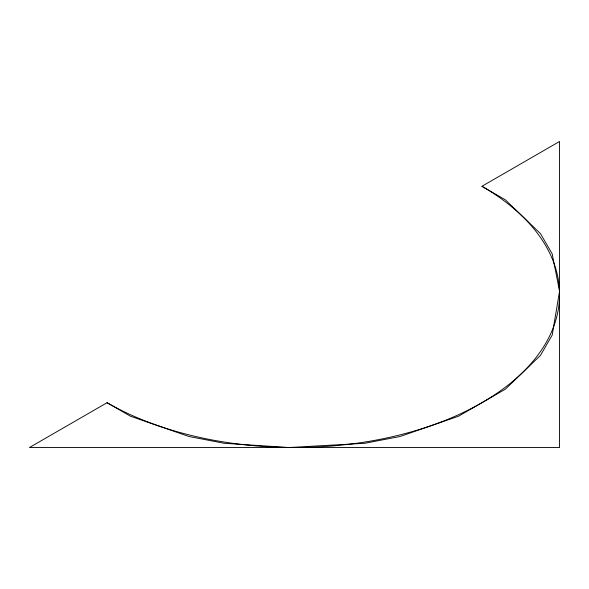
<?xml version="1.0" encoding="UTF-8"?>
<svg xmlns="http://www.w3.org/2000/svg" width="589" height="589" viewBox="0 0 589 589"><rect width="100%" height="100%" fill="white"/><g stroke="black" fill="none" stroke-linecap="round" stroke-linejoin="round"><path stroke-width="0.88" d="M107.08 402.707L29.45 447.522L559.55 447.522L559.55 141.478L481.92 186.293A265.05 153.022 0 0 1 481.92 402.707A265.05 153.022 0 0 1 107.08 402.707L130.508 416.232L189.076 436.523L224.218 443.281L288.927 447.522L364.782 443.281L399.924 436.523L458.492 416.232L505.347 389.182L540.488 355.366L552.202 335.075L559.55 291.283L552.202 253.925L540.488 233.634L505.347 199.818L481.92 186.293"/></g></svg>
